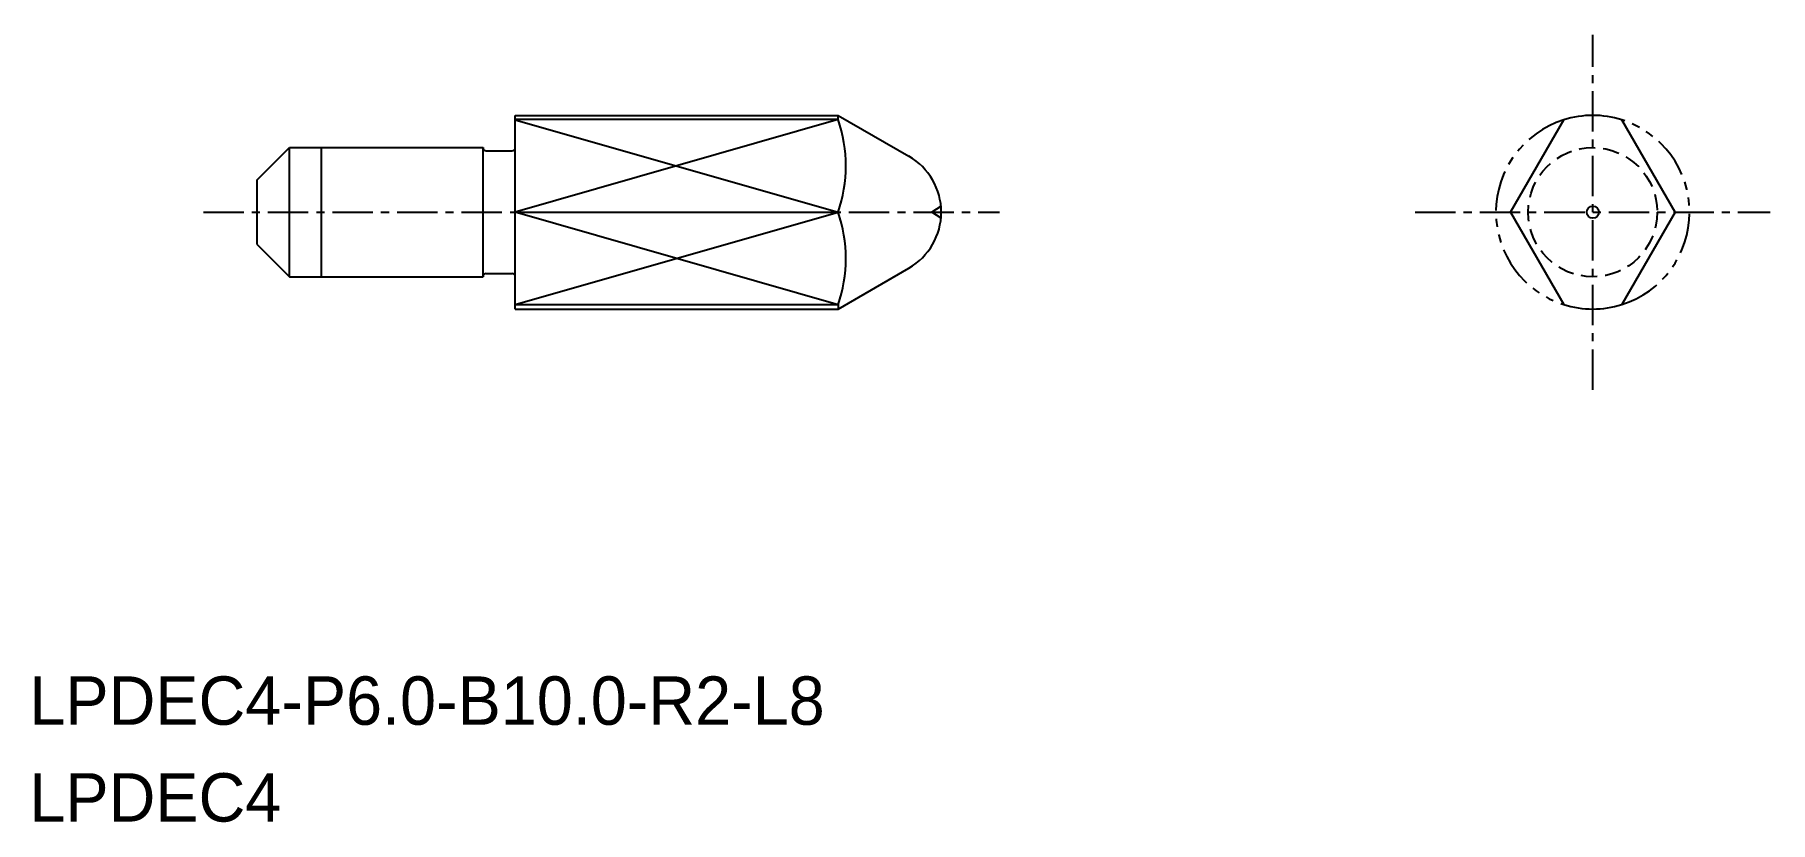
# Model space of a CAD drawing. Extents: x -1719.2 to -1665.5, y -503.1 to -478.7.
import ezdxf

# ---------------------------------------------------------------- set-up
doc = ezdxf.new("R2010")
doc.units = 0
for name, pattern in [('CENTER', [2, 1.25, -0.25, 0.25, -0.25]), ('DASHED', [0.75, 0.5, -0.25]), ('PHANTOM', [2.5, 1.25, -0.25, 0.25, -0.25, 0.25, -0.25])]:
    doc.linetypes.add(name, pattern=pattern)
doc.layers.get('0').update_dxf_attribs({"linetype": 'CONTINUOUS'})
doc.layers.add('CENTER', color=1, linetype='CENTER')

msp = doc.modelspace()

# ---------------------------------------------------------------- linework, layer by layer
for p, q in [((-1704.357, -487.178), (-1704.357, -481.178)), ((-1704.357, -481.178), (-1694.357, -481.178)), ((-1694.357, -481.309), (-1694.357, -481.178)), ((-1694.357, -481.178), (-1692.161, -482.446)), ((-1694.357, -481.309), (-1704.357, -481.309)), ((-1712.357, -483.178), (-1711.357, -482.178)), ((-1711.357, -482.178), (-1705.357, -482.178)), ((-1711.357, -486.178), (-1711.357, -482.178)), ((-1710.357, -486.178), (-1710.357, -482.178)), ((-1705.357, -486.178), (-1705.357, -482.178)), ((-1705.257, -482.278), (-1704.457, -482.278)), ((-1704.357, -482.178), (-1704.357, -482.178)), ((-1712.357, -485.178), (-1712.357, -483.178)), ((-1712.357, -485.178), (-1711.357, -486.178)), ((-1705.257, -486.078), (-1704.457, -486.078)), ((-1694.357, -487.178), (-1692.161, -485.911)), ((-1711.357, -486.178), (-1705.357, -486.178)), ((-1704.357, -486.178), (-1704.357, -486.178)), ((-1694.357, -487.048), (-1704.357, -487.048)), ((-1694.357, -487.048), (-1694.357, -487.178)), ((-1704.357, -487.178), (-1694.357, -487.178))]:
    msp.add_line(p, q)
at = {"color": 3, "linetype": 'CONTINUOUS'}
for p, q in [((-1694.357, -481.309), (-1704.357, -484.178)), ((-1704.357, -481.32), (-1694.357, -484.178)), ((-1704.357, -487.037), (-1694.357, -484.178)), ((-1694.357, -487.048), (-1704.357, -484.178))]:
    msp.add_line(p, q, dxfattribs=at)
at = {"color": 7, "linetype": 'CONTINUOUS'}
for p, q in [((-1673.529, -484.178), (-1671.877, -481.317)), ((-1668.424, -484.178), (-1670.077, -481.317)), ((-1704.357, -484.178), (-1694.357, -484.178)), ((-1673.529, -484.178), (-1671.877, -487.04)), ((-1668.424, -484.178), (-1670.077, -487.04))]:
    msp.add_line(p, q, dxfattribs=at)
at = {"color": 3}
for p in [(-1691.162, -483.991), (-1691.162, -484.366)]:
    msp.add_line(p, (-1691.451, -484.178), dxfattribs=at)
at = {"color": 3, "linetype": 'DASHED'}
msp.add_circle((-1670.977, -484.178), 2, dxfattribs=at)
msp.add_circle((-1670.977, -484.178), 0.188)
for centre, radius, start, end in [((-1670.977, -484.178), 3, 72.5424, 107.4576), ((-1705.257, -482.178), 0.1, 180, 270), ((-1704.457, -482.178), 0.1, 270, 0), ((-1693.161, -484.178), 2, 300, 60), ((-1705.257, -486.178), 0.1, 90, 180), ((-1704.457, -486.178), 0.1, 0, 90), ((-1670.977, -484.178), 3, 252.5424, 287.4576)]:
    msp.add_arc(centre, radius, start, end)
at = {"color": 7, "linetype": 'CONTINUOUS'}
for centre in [(-1698.525, -482.744), (-1698.525, -485.613)]:
    msp.add_arc(centre, 4.408, 341.0028, 18.9972, dxfattribs=at)
at = {"color": 3, "linetype": 'PHANTOM'}
for start, end in [(107.4576, 252.5424), (287.4576, 72.5424)]:
    msp.add_arc((-1670.977, -484.178), 3, start, end, dxfattribs=at)
at = {"layer": 'CENTER', "color": 1, "linetype": 'CENTER'}
for p, q in [((-1670.977, -489.678), (-1670.977, -478.678)), ((-1714.02, -484.178), (-1689.357, -484.178)), ((-1676.477, -484.178), (-1665.477, -484.178))]:
    msp.add_line(p, q, dxfattribs=at)

# ---------------------------------------------------------------- texts
for s, p in [('LPDEC4-P6.0-B10.0-R2-L8', (-1719.411, -500.061)), ('LPDEC4', (-1719.411, -503.061))]:
    msp.add_text(s, height=1.5).set_placement(p)

doc.saveas('drawing.dxf')
